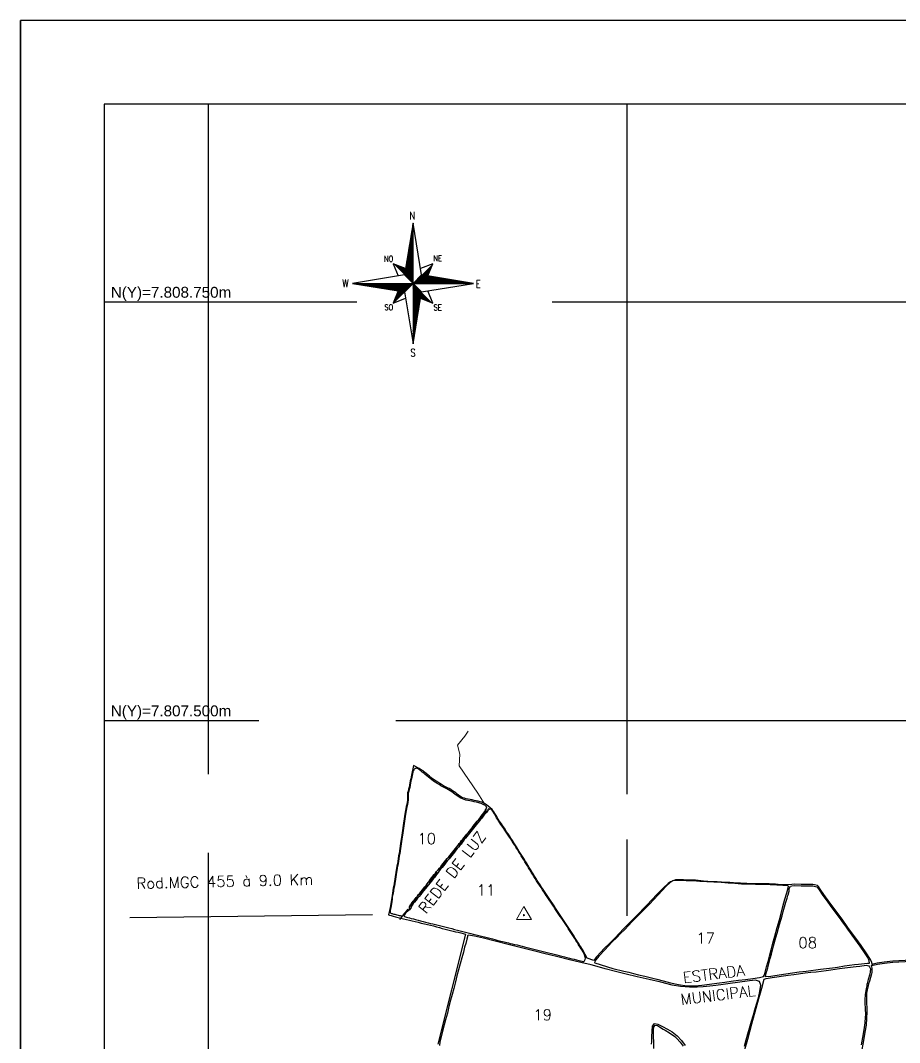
# Model space of a CAD drawing. Header units: millimetres. Extents: x 759439 to 764689, y 7802166 to 7809591.
# Drawn here: x 759439 to 762064, y 7806539 to 7809591 of the extents above; entities that cross this region are included whole.
import ezdxf
from ezdxf.enums import TextEntityAlignment as Align

# ---------------------------------------------------------------- set-up
doc = ezdxf.new("R2010")
doc.units = ezdxf.units.MM
for name, pattern in [('CONTINUO', [0]), ('LIN0', [0]), ('TAPUME', [47, 40, -3.5, 0, -3.5])]:
    doc.linetypes.add(name, pattern=pattern)
for name, color, linetype in [('0114001034', 1, 'Continuous'), ('0114001034006', 5, 'Continuous'), ('0114001034008', 5, 'Continuous'), ('0114001034010', 5, 'Continuous'), ('0114001034011', 5, 'Continuous'), ('0114001034013', 5, 'Continuous'), ('MALHA', 8, 'LIN0'), ('MARGEM', 7, 'CONTINUO'), ('REDE DE LUZ', 6, 'Continuous'), ('SETA_NORTE', 3, 'Continuous'), ('TEXTO', 7, 'Continuous'), ('TEXTO_NUN_TAL', 7, 'Continuous')]:
    doc.layers.add(name, color=color, linetype=linetype)
for name, color, linetype, lineweight in [('0114001034017', 5, 'Continuous', 25), ('0114001034019', 5, 'Continuous', 25), ('TEXTO_DIVERSOS', 7, 'Continuous', 5)]:
    doc.layers.add(name, color=color, linetype=linetype, lineweight=lineweight)
doc.styles.add('ROMANS', font='romans')
doc.styles.add('SIMPLEX', font='simplex', dxfattribs={"height": 0.2})
doc.styles.get("Standard").update_dxf_attribs({"font": 'arial.ttf'})

msp = doc.modelspace()

# ---------------------------------------------------------------- hatches: boundary and pattern name
at = {"layer": 'SETA_NORTE', "linetype": 'Continuous'}
for points in [[(760585.4, 7808830.9), (760588.5, 7808849.7), (760551.9, 7808864.4)], [(760636.4, 7808830.9), (760655.2, 7808827.8), (760669.9, 7808864.4)], [(760585.4, 7808779.9), (760566.6, 7808783), (760551.9, 7808746.4)], [(760636.4, 7808779.9), (760633.3, 7808761.1), (760669.9, 7808746.4)]]:
    msp.add_hatch(color=256, dxfattribs=at).paths.add_polyline_path(points)

# ---------------------------------------------------------------- linework, layer by layer
msp.add_line((760490.2, 7806919.9), (759765.3, 7806911.4))
at = {"layer": '0114001034', "linetype": 'CONTINUO'}
msp.add_lwpolyline([(762098.2, 7806784.2), (762043.6, 7806781.4), (762018.1, 7806778.9), (761997.3, 7806775.7), (761984.5, 7806772.4), (761981.7, 7806772.5), (761980.5, 7806777.8), (761976.7, 7806786.8), (761963.9, 7806806.7), (761948.6, 7806828.4), (761940.7, 7806839.4), (761924.3, 7806861.9), (761911.4, 7806879.6), (761907.1, 7806885.5), (761894, 7806904), (761886.1, 7806914.8), (761867.8, 7806939.5), (761862.1, 7806947.1), (761850.5, 7806962.8), (761838, 7806980.4), (761826.7, 7806997), (761821.4, 7807004.2), (761819, 7807007.2), (761809.7, 7807009.8), (761805, 7807010.5), (761795.6, 7807011), (761788.2, 7807010.9), (761781, 7807011), (761770.1, 7807010.8), (761750.1, 7807011.1), (761741.7, 7807010.9), (761714.9, 7807009.1), (761701, 7807010.7), (761692.9, 7807011.4), (761674.6, 7807012.6), (761655.1, 7807012.2), (761645.4, 7807012.2), (761625.8, 7807012.4), (761607.8, 7807013.6), (761598.3, 7807014), (761588.4, 7807014.2), (761578.8, 7807014.2), (761557, 7807016.2), (761544.9, 7807017), (761518.9, 7807018.3), (761491.3, 7807019.6), (761478.6, 7807020.6), (761454.6, 7807023.1), (761430.8, 7807023.9), (761418.9, 7807024.1), (761394.5, 7807024.1), (761379.8, 7807018.1), (761372.8, 7807013.5), (761360.1, 7807002), (761346, 7806987.9), (761338.9, 7806980.6), (761324.9, 7806965.8), (761308.9, 7806948.9), (761301, 7806940.6), (761285.1, 7806924.2), (761260.4, 7806898.8), (761242.8, 7806880.7), (761224.9, 7806862.5), (761216.2, 7806853.7), (761199.1, 7806836.8), (761181, 7806818.3), (761172.7, 7806809.5), (761157.3, 7806793.1), (761150.5, 7806783.8), (761130.7, 7806790.3), (761130.7, 7806790.3), (761124.9, 7806801.4), (761122.9, 7806805.5), (761120.6, 7806810), (761117.8, 7806815), (761114.8, 7806819.9), (761112, 7806824.4), (761109, 7806828.9), (761105.8, 7806833.9), (761102.5, 7806839.2), (761099, 7806844.7), (761095.3, 7806850.4), (761091.7, 7806856.3), (761088, 7806862.3), (761084, 7806868.3), (761080.1, 7806874.2), (761076.3, 7806880), (761072.5, 7806885.9), (761068.5, 7806891.8), (761064.5, 7806897.9), (761060.5, 7806904), (761056.5, 7806909.9), (761052.3, 7806915.9), (761048.2, 7806921.9), (761044, 7806927.8), (761040, 7806933.8), (761036, 7806940), (761032.1, 7806946.4), (761027.9, 7806952.9), (761023.7, 7806959.4), (761019.4, 7806965.7), (761015.3, 7806971.7), (761011.5, 7806977.5), (761007.6, 7806983.3), (761003.7, 7806989.6), (760999.3, 7806996.1), (760994.8, 7807002.9), (760990.2, 7807009.7), (760985.8, 7807016.4), (760981.5, 7807023), (760977.4, 7807029.4), (760973.3, 7807035.7), (760969.3, 7807042.1), (760965.5, 7807048.6), (760961.6, 7807055.2), (760957.8, 7807061.6), (760954.1, 7807067.9), (760950.5, 7807073.8), (760946.9, 7807079.6), (760943.4, 7807085.3), (760939.7, 7807091.1), (760936, 7807097), (760932.2, 7807103.2), (760928.2, 7807109.6), (760924.1, 7807116.3), (760920.1, 7807122.7), (760916.1, 7807129), (760912.1, 7807135.4), (760907.9, 7807142.2), (760903.4, 7807149), (760899, 7807155.7), (760894.6, 7807162.1), (760890.5, 7807168.2), (760887, 7807173.5), (760884.1, 7807178.3), (760881, 7807182.9), (760878, 7807187.1), (760875, 7807191.4), (760871.8, 7807196), (760868.6, 7807200.7), (760865.4, 7807205.7), (760862.1, 7807211.2), (760858.9, 7807216.7), (760855.7, 7807222.1), (760852.6, 7807227.2), (760849.7, 7807231.6), (760846.9, 7807234.9), (760835.1, 7807244.7), (760831.7, 7807247.1), (760829.9, 7807248.4), (760827.3, 7807250.3), (760824.2, 7807252.3), (760820.5, 7807254.3), (760816.1, 7807256.2), (760811.1, 7807257.8), (760805.7, 7807259.2), (760799.9, 7807260.4), (760793.9, 7807261.7), (760787.7, 7807262.9), (760781.5, 7807264.2), (760775.5, 7807265.4), (760769.6, 7807266.7), (760764.4, 7807268), (760759.9, 7807269.6), (760755.4, 7807271.7), (760751.1, 7807274.4), (760746.8, 7807277.4), (760742.6, 7807280.5), (760738.3, 7807283.8), (760733.7, 7807287), (760728.9, 7807290.4), (760723.9, 7807293.8), (760718.7, 7807296.9), (760713.4, 7807299.7), (760707.9, 7807302.5), (760702.2, 7807305.5), (760696.4, 7807308.7), (760690.6, 7807312.2), (760685.1, 7807315.7), (760679.7, 7807319.2), (760674.4, 7807322.8), (760669.2, 7807326.5), (760664.4, 7807330.1), (760659.7, 7807334), (760654.9, 7807337.8), (760650.2, 7807341.7), (760645.4, 7807345.7), (760640.9, 7807349.5), (760635.7, 7807353.3), (760629.3, 7807357.4), (760612.4, 7807366.3), (760605.9, 7807336.7), (760605, 7807331.7), (760604, 7807326.3), (760602.8, 7807320.3), (760601.6, 7807313.9), (760600.4, 7807307.4), (760599.2, 7807301.1), (760597.7, 7807295.1), (760596.1, 7807289.3), (760594.7, 7807284), (760594.5, 7807279.1), (760594.7, 7807274.2), (760594.9, 7807268.8), (760594.7, 7807262.8), (760593.7, 7807256.5), (760592.2, 7807249.9), (760590.7, 7807243.2), (760589.6, 7807237.2), (760588.7, 7807231.8), (760587.9, 7807226.3), (760586.9, 7807220.5), (760585.8, 7807213.9), (760584.6, 7807207.1), (760583.7, 7807200.3, 0.000226), (760583.7, 7807200.3), (760582.8, 7807193.4), (760581.7, 7807186.4), (760580.7, 7807179.3), (760579.6, 7807172.3), (760578.4, 7807165.2), (760577.5, 7807158.3), (760576.4, 7807151.9), (760575.5, 7807146), (760574.5, 7807139.6), (760573.5, 7807132.7), (760572.5, 7807125.6), (760571.5, 7807118.2), (760570.4, 7807110.8), (760569.2, 7807103.3), (760568, 7807095.7), (760566.8, 7807088), (760565.5, 7807080.2), (760564.1, 7807072.5), (760563, 7807065.5), (760561.9, 7807059.2), (760560.8, 7807053.1), (760559.7, 7807046.8), (760558.7, 7807040.5), (760557.6, 7807033.8), (760556.4, 7807026.9), (760555.4, 7807020.1), (760554.4, 7807013.6), (760553.2, 7807006.7), (760552, 7806999.7), (760550.8, 7806992.4), (760549.5, 7806985), (760548.2, 7806978), (760547.2, 7806971.6), (760546.3, 7806965.8), (760545.5, 7806959.8), (760544.5, 7806953.6), (760543.4, 7806947.3), (760542.3, 7806941.9), (760537.6, 7806919.8), (760540.8, 7806918.7), (760546.1, 7806917.6), (760552.1, 7806916), (760558.7, 7806914.2), (760566.4, 7806912.3), (760574.4, 7806910.3), (760582.9, 7806908.2), (760591.5, 7806906.2), (760600.1, 7806904.1), (760608.8, 7806901.9), (760617.7, 7806899.8), (760626.7, 7806897.7), (760635.7, 7806895.6), (760644.8, 7806893.4), (760653.8, 7806891.2), (760662.8, 7806889), (760671.8, 7806886.7), (760680.8, 7806884.3), (760689.6, 7806881.9), (760698.3, 7806879.6), (760706.8, 7806877.6), (760715, 7806875.4), (760722.9, 7806873.3), (760730.5, 7806871.2), (760738.2, 7806869.5), (760746.1, 7806867.8), (760753.8, 7806866), (760760.7, 7806864.3), (760768.1, 7806862.7), (760684.8, 7806533.4)], format="xyb", dxfattribs=at)
msp.add_lwpolyline([(761329.6, 7806521.2), (761329, 7806575.3), (761330.2, 7806586), (761333.7, 7806590.8), (761341, 7806589.2), (761343.6, 7806588), (761346.6, 7806585.2), (761358.1, 7806578.9), (761364, 7806575.6), (761376.5, 7806568.1), (761392.2, 7806556.2), (761398.6, 7806550.6), (761409.1, 7806539.3), (761418, 7806528.2)], dxfattribs=at)
at = {"layer": '0114001034006', "linetype": 'CONTINUO'}
msp.add_lwpolyline([(762098.4, 7806780.2), (762043.9, 7806777.4), (762018.6, 7806774.9), (761998.1, 7806771.8), (761984.9, 7806768.4), (761979.4, 7806768.5), (761980.7, 7806760.8), (761980.9, 7806754.6), (761981, 7806747.8), (761979.3, 7806740.1), (761973.6, 7806722), (761971.4, 7806714.3), (761968.5, 7806704.2), (761966.5, 7806696), (761964.9, 7806686.4), (761964.6, 7806667.2), (761966.1, 7806631.1), (761964.2, 7806590.8), (761960.2, 7806569.5), (761955.6, 7806545.2), (761948.9, 7806507)], dxfattribs=at)
at = {"layer": '0114001034008'}
msp.add_lwpolyline([(761667.1, 7806751.5), (761670, 7806762.1), (761677.4, 7806789.2), (761680.9, 7806802.2), (761687.5, 7806827.1), (761694.3, 7806852.4), (761697.9, 7806865.3), (761705.3, 7806891.5), (761712.8, 7806916.8), (761716.6, 7806930), (761724.2, 7806957.5), (761727.7, 7806969.9), (761730.3, 7806977.6), (761730.7, 7806979.3), (761733.8, 7806991.1), (761734, 7806998.8), (761737.8, 7807005.2), (761742.5, 7807006.9), (761750.1, 7807007.1), (761770.1, 7807006.8), (761781, 7807007), (761788.2, 7807006.9), (761795.5, 7807007), (761804.6, 7807006.5), (761808.8, 7807005.9), (761816.7, 7807003.7), (761818.3, 7807001.7), (761823.4, 7806994.7), (761834.7, 7806978.2), (761847.2, 7806960.5), (761858.9, 7806944.7), (761864.6, 7806937.1), (761882.9, 7806912.5), (761890.8, 7806901.7), (761903.9, 7806883.2), (761908.2, 7806877.2), (761921.1, 7806859.6), (761937.5, 7806837.1), (761945.3, 7806826.1), (761960.5, 7806804.5), (761969.5, 7806789.4), (761972, 7806783.5), (761972.9, 7806774.9), (761968.4, 7806774.4), (761950.2, 7806772.6), (761941.5, 7806771.7), (761929.6, 7806770.2), (761899.4, 7806766.3), (761878.2, 7806763.2), (761863.7, 7806761.1), (761828, 7806756.3), (761785, 7806751), (761764.2, 7806748.3), (761724, 7806743), (761691.2, 7806738), (761679.2, 7806736.3), (761663.7, 7806734.4), (761664, 7806740.4), (761666.4, 7806749.6)], close=True, dxfattribs=at)
at = {"layer": '0114001034010', "color": 5}
msp.add_lwpolyline([(760584.8, 7807193.1), (760583.7, 7807186.1), (760582.6, 7807179), (760581.6, 7807172), (760580.4, 7807164.9), (760579.4, 7807158), (760578.4, 7807151.6), (760577.4, 7807145.7), (760576.4, 7807139.3), (760575.5, 7807132.4), (760574.5, 7807125.3), (760573.5, 7807117.9), (760572.3, 7807110.5), (760571.1, 7807103), (760570, 7807095.4), (760568.8, 7807087.7), (760567.5, 7807079.9), (760566.1, 7807072.1), (760564.9, 7807065.1), (760563.8, 7807058.9), (760562.8, 7807052.7), (760561.7, 7807046.5), (760560.7, 7807040.2), (760559.6, 7807033.5), (760558.4, 7807026.6), (760557.4, 7807019.8), (760556.3, 7807013.2), (760555.2, 7807006.4), (760554, 7806999.4), (760552.8, 7806992.1), (760551.4, 7806984.6), (760550.1, 7806977.7), (760549.1, 7806971.3), (760548.3, 7806965.5), (760547.5, 7806959.5), (760546.5, 7806953.2), (760545.4, 7806946.9), (760544.2, 7806941.5), (760543.3, 7806937.3), (760542.9, 7806933.7), (760542.6, 7806930.8), (760542.6, 7806928.6), (760543, 7806926.8), (760543.7, 7806925.6), (760544.6, 7806924.8), (760546.9, 7806924), (760548.2, 7806923.5), (760550.5, 7806922.9), (760553.3, 7806922.3), (760556.3, 7806921.6), (760559.5, 7806920.8), (760562.8, 7806919.9), (760566.1, 7806919), (760569.4, 7806918.3), (760572.1, 7806917.6), (760574.4, 7806917), (760575.9, 7806916.7), (760577.5, 7806916.9), (760579.5, 7806917.2), (760580.7, 7806918.3), (760581.6, 7806919.4), (760587.2, 7806926.4), (760588.3, 7806927.7), (760590, 7806929.8), (760594.4, 7806932.1), (760597, 7806933.6), (760598.9, 7806935.6), (760600, 7806938.1), (760600.3, 7806940.6), (760600.8, 7806943.7), (760601.9, 7806947.1), (760603.6, 7806950.4), (760606, 7806953.7), (760608.8, 7806957.2), (760611.5, 7806960.6), (760614.3, 7806964), (760617.4, 7806967.8), (760620.7, 7806971.9), (760623.9, 7806976), (760627.4, 7806980.3), (760631, 7806984.8), (760634.8, 7806989.5), (760638.8, 7806994.3), (760642.7, 7806998.9), (760646.3, 7807003.4), (760649.9, 7807007.9), (760653.5, 7807012.6), (760657, 7807017.2), (760660.4, 7807022), (760663.6, 7807026.5), (760666.8, 7807031), (760670.2, 7807035.6), (760673.8, 7807040.3), (760677.6, 7807044.7), (760681.5, 7807049.3), (760685.7, 7807054), (760689.8, 7807059), (760693.7, 7807063.7), (760697.3, 7807068.4), (760701, 7807073.2), (760705, 7807078.2), (760709, 7807083.2), (760713.2, 7807088.2), (760717.4, 7807092.9), (760721.6, 7807097.9), (760725.8, 7807102.8), (760730, 7807107.7), (760734, 7807112.8), (760737.9, 7807117.9), (760741.6, 7807122.9), (760745.3, 7807128), (760748.7, 7807132.7), (760752.2, 7807137.2), (760755.9, 7807141.6), (760759.6, 7807146.2), (760763.4, 7807151), (760767.4, 7807155.7), (760771.4, 7807160.5), (760775.4, 7807165.3), (760779.4, 7807170.2), (760783.3, 7807175.1), (760787.2, 7807179.9), (760791, 7807184.8), (760794.9, 7807189.8), (760798.9, 7807194.9), (760802.9, 7807200), (760807, 7807205), (760811, 7807210), (760814.7, 7807214.8), (760818, 7807219.5), (760821, 7807223.8), (760823.9, 7807227.8), (760826.6, 7807231.6), (760828.5, 7807234.6), (760829.8, 7807236.9), (760831.1, 7807242.6), (760829.4, 7807243.8), (760827.6, 7807245.1), (760825, 7807247), (760822.1, 7807248.8), (760818.7, 7807250.7), (760814.7, 7807252.5), (760810, 7807253.9), (760804.8, 7807255.3), (760799.1, 7807256.5), (760793.1, 7807257.8), (760786.9, 7807259), (760780.7, 7807260.3), (760774.6, 7807261.5), (760768.7, 7807262.8), (760763.3, 7807264.2), (760758.3, 7807265.9), (760753.5, 7807268.2), (760748.9, 7807271), (760744.4, 7807274.1), (760740.2, 7807277.3), (760735.9, 7807280.5), (760731.4, 7807283.7), (760726.6, 7807287.1), (760721.8, 7807290.4), (760716.7, 7807293.4), (760711.5, 7807296.2), (760706, 7807299), (760700.3, 7807302), (760694.4, 7807305.3), (760688.5, 7807308.8), (760682.9, 7807312.3), (760677.5, 7807315.9), (760672.1, 7807319.5), (760666.8, 7807323.3), (760661.9, 7807327), (760657.2, 7807330.9), (760652.4, 7807334.7), (760647.6, 7807338.7), (760642.9, 7807342.7), (760638.3, 7807346.5), (760634.1, 7807350), (760630.2, 7807353.2), (760626.7, 7807355.5), (760623.5, 7807357), (760620.6, 7807357.5), (760618.4, 7807357.3), (760616.6, 7807356.6), (760614.9, 7807355.2), (760613.1, 7807353), (760611.4, 7807350), (760610.1, 7807346.1), (760608.9, 7807341.3), (760607.9, 7807336.4), (760607, 7807331.4), (760605.9, 7807325.9), (760604.8, 7807319.9), (760603.6, 7807313.5), (760602.4, 7807307), (760601.1, 7807300.7), (760599.7, 7807294.6), (760598, 7807288.8), (760596.7, 7807283.7), (760596.5, 7807279.1), (760596.7, 7807274.3), (760596.9, 7807268.8), (760596.7, 7807262.6), (760595.6, 7807256.1), (760594.1, 7807249.5), (760592.7, 7807242.8), (760591.6, 7807236.9), (760590.7, 7807231.5), (760589.9, 7807226), (760588.9, 7807220.1), (760587.8, 7807213.6), (760586.6, 7807206.8), (760585.7, 7807200)], close=True, dxfattribs=at)
at = {"layer": '0114001034011'}
msp.add_lwpolyline([(760922.4, 7807115.2), (760918.4, 7807121.7), (760914.5, 7807128), (760910.4, 7807134.3), (760906.2, 7807141.2), (760901.8, 7807147.9), (760897.4, 7807154.6), (760893, 7807161), (760888.8, 7807167.1), (760885.4, 7807172.4), (760882.4, 7807177.3), (760879.4, 7807181.7), (760876.3, 7807185.9), (760873.3, 7807190.2), (760870.1, 7807194.9), (760867, 7807199.6), (760863.7, 7807204.7), (760860.4, 7807210.1), (760857.2, 7807215.7), (760854, 7807221.1), (760851, 7807226.1), (760848.1, 7807230.4), (760845.5, 7807233.5), (760843.2, 7807235.8), (760842.2, 7807236.3), (760839.4, 7807235.3), (760838, 7807234.4), (760836.7, 7807233.3), (760834.7, 7807231.3), (760832.4, 7807228.5), (760830.2, 7807225.8), (760827.6, 7807222.8), (760824.8, 7807219.4), (760821.9, 7807216), (760819.1, 7807212.7), (760815.9, 7807208.8), (760812.3, 7807204.2), (760808.2, 7807199.4), (760804.1, 7807194.3), (760799.9, 7807189.1), (760795.7, 7807184), (760791.7, 7807178.8), (760787.7, 7807173.7), (760783.6, 7807168.8), (760779.5, 7807163.8), (760775.3, 7807158.8), (760771.3, 7807153.7), (760767.5, 7807149.2), (760763.9, 7807144.7), (760760.7, 7807140.2), (760757.6, 7807135.6), (760754.6, 7807131.1), (760751, 7807126.7), (760747, 7807122.4), (760743, 7807117.6), (760739, 7807112.7), (760735.1, 7807107.6), (760731, 7807102.5), (760726.7, 7807097.4), (760722.6, 7807092.3), (760718.5, 7807087.2), (760714.2, 7807082.1), (760710.1, 7807076.8), (760705.9, 7807071.5), (760701.8, 7807066.4), (760697.7, 7807061.4), (760693.4, 7807056.4), (760689.3, 7807051.5), (760685.7, 7807046.6), (760682.4, 7807041.7), (760679.3, 7807037.2), (760676, 7807032.7), (760672.4, 7807028.4), (760668.6, 7807024.2), (760664.7, 7807019.8), (760660.9, 7807014.9), (760656.8, 7807009.6), (760652.4, 7807004), (760648, 7806998.4), (760643.4, 7806992.7), (760638.6, 7806986.8), (760633.8, 7806980.9), (760629.1, 7806975.1), (760624.5, 7806969.3), (760619.9, 7806963.6), (760615.5, 7806958.2), (760611.8, 7806953.4), (760608.8, 7806948.9), (760606.5, 7806944.9), (760605.1, 7806941.5), (760603.6, 7806938.5), (760601.5, 7806935.4), (760597.8, 7806932.5), (760594.1, 7806930.2), (760591.1, 7806927.7), (760588.5, 7806924.6), (760586.4, 7806921.6), (760585, 7806919.3), (760584.5, 7806917.8), (760584.7, 7806916.4), (760585.8, 7806915.1), (760588.2, 7806913.9), (760591.4, 7806912.9), (760595.8, 7806911.7), (760600.4, 7806910.7), (760605.7, 7806909.3), (760611.9, 7806907.8), (760618.6, 7806906.1), (760625.8, 7806904.3), (760633.2, 7806902.3), (760640.8, 7806900.2), (760648.4, 7806898.3), (760655.9, 7806896.4), (760663.1, 7806894.6), (760670.5, 7806892.8), (760678, 7806890.9), (760685.7, 7806889.1), (760693.5, 7806887.2), (760701.5, 7806885.2), (760709.6, 7806883.1), (760718, 7806880.9), (760726.4, 7806878.7), (760734.9, 7806876.5), (760743.3, 7806874.2), (760751.5, 7806872), (760759.5, 7806870), (760767.3, 7806868.1), (760775.2, 7806866.1), (760783.1, 7806864.1), (760791, 7806862.2), (760799, 7806860.2), (760807.2, 7806858.1), (760815.6, 7806856.1), (760823.9, 7806854.1), (760832.3, 7806852.2), (760840.3, 7806850.2), (760847.9, 7806848.3), (760855, 7806846.4), (760861.6, 7806844.5), (760867.7, 7806842.7), (760873.2, 7806841.2), (760878.2, 7806840.1), (760882.6, 7806839.1), (760886.9, 7806838.3), (760891.5, 7806837.2), (760896.3, 7806835.9), (760901.4, 7806834.8), (760907.3, 7806833.4), (760914.1, 7806831.9), (760921.8, 7806830.2), (760929.3, 7806828.1), (760936.5, 7806826.3), (760943.8, 7806824.7), (760951.4, 7806822.8), (760959.4, 7806820.8), (760967.5, 7806818.8), (760975.7, 7806816.7), (760983.8, 7806814.8), (760991.7, 7806812.8), (760999.5, 7806810.6), (761007.6, 7806808.6), (761015.8, 7806806.6), (761024.2, 7806804.6), (761032.3, 7806802.6), (761040.2, 7806800.6), (761047.8, 7806798.7), (761055.4, 7806796.8), (761062.9, 7806794.8), (761070.4, 7806792.9), (761077.7, 7806790.9), (761084.9, 7806789), (761092.2, 7806787.2), (761099.4, 7806785.5), (761106.2, 7806783.9), (761111.5, 7806782.5), (761115.1, 7806781.5), (761117.8, 7806780.8), (761120.3, 7806780.9), (761121.9, 7806781.7), (761122.9, 7806782.5), (761124.2, 7806784.4), (761125.1, 7806787), (761125.5, 7806790.3), (761125.2, 7806793.5), (761124.3, 7806796.9), (761123, 7806800.7), (761121.1, 7806804.6), (761118.8, 7806809.1), (761116, 7806814), (761113.1, 7806818.8), (761110.3, 7806823.3), (761107.3, 7806827.8), (761104.1, 7806832.8), (761100.8, 7806838.1), (761097.3, 7806843.7), (761093.6, 7806849.3), (761090, 7806855.3), (761086.3, 7806861.2), (761082.4, 7806867.2), (761078.4, 7806873.1), (761074.6, 7806879), (761070.8, 7806884.8), (761066.8, 7806890.7), (761062.8, 7806896.8), (761058.8, 7806902.9), (761054.8, 7806908.8), (761050.7, 7806914.7), (761046.5, 7806920.7), (761042.3, 7806926.6), (761038.3, 7806932.7), (761034.3, 7806938.9), (761030.4, 7806945.4), (761026.3, 7806951.8), (761022, 7806958.3), (761017.8, 7806964.5), (761013.7, 7806970.6), (761009.8, 7806976.4), (761005.9, 7806982.2), (761002, 7806988.5), (760997.7, 7806995), (760993.1, 7807001.8), (760988.6, 7807008.6), (760984.1, 7807015.3), (760979.8, 7807021.9), (760975.7, 7807028.3), (760971.6, 7807034.7), (760967.6, 7807041.1), (760963.7, 7807047.6), (760959.9, 7807054.2), (760956, 7807060.6), (760952.4, 7807066.8), (760948.8, 7807072.7), (760945.2, 7807078.6), (760941.7, 7807084.3), (760938, 7807090), (760934.3, 7807095.9), (760930.5, 7807102.1), (760926.5, 7807108.6)], close=True, dxfattribs=at)
at = {"layer": '0114001034013'}
msp.add_lwpolyline([(761601.4, 7806517.5), (761610.4, 7806549), (761622.9, 7806594.1), (761632.9, 7806630.5), (761643.9, 7806669.8), (761648.7, 7806686.7), (761652.8, 7806700.9), (761653.4, 7806703.8), (761653.7, 7806705.2), (761659.2, 7806727.4), (761665.1, 7806729.7), (761683.1, 7806732.7), (761731.4, 7806739.7), (761747.8, 7806742), (761781.5, 7806746.4), (761798.7, 7806748.3), (761814.9, 7806750.2), (761844.9, 7806753.8), (761858.2, 7806755.8), (761884.2, 7806759.7), (761908.4, 7806763.2), (761933.8, 7806766), (761944.8, 7806767.2), (761963.7, 7806769.4), (761971.5, 7806767.3), (761974.1, 7806765.2), (761977, 7806759.2), (761976.4, 7806749.8), (761975.1, 7806743.3), (761970.4, 7806726.4), (761967.4, 7806714.9), (761966.3, 7806712), (761965.5, 7806707.7), (761963.8, 7806699.9), (761960.6, 7806682.5), (761960, 7806666), (761960.1, 7806657.3), (761961.4, 7806638.8), (761961.7, 7806622.5), (761961.5, 7806614.3), (761960.3, 7806597.4), (761957.2, 7806577), (761953.3, 7806554.1), (761949.2, 7806531.4)], dxfattribs=at)
at = {"layer": '0114001034017', "linetype": 'CONTINUO'}
msp.add_lwpolyline([(761660, 7806740.8), (761666.7, 7806764.9), (761671.4, 7806780.3), (761675.1, 7806796.7), (761680, 7806815.2), (761685.2, 7806835.1), (761691.2, 7806856.6), (761698, 7806881.9), (761704.8, 7806904.7), (761709.8, 7806924.1), (761715.4, 7806944.5), (761721.3, 7806966.8), (761726.8, 7806985.2), (761731.1, 7807000.3), (761731.7, 7807005.5), (761728.3, 7807007.4), (761715.1, 7807007.3), (761697.5, 7807008.4), (761677.3, 7807009.9), (761655.8, 7807010.5), (761633.5, 7807010.8), (761612.2, 7807011.1), (761592, 7807012), (761572.2, 7807013.4), (761552.3, 7807014.8), (761530.8, 7807016.4), (761509.1, 7807017.5), (761487.8, 7807018.5), (761467.4, 7807019.9), (761447.5, 7807021.2), (761426.4, 7807021.9), (761405.4, 7807022.6), (761387.2, 7807021.1), (761377.3, 7807015.8), (761366.9, 7807005.5), (761355.2, 7806992.7), (761342.7, 7806979.8), (761330.1, 7806965.9), (761317.1, 7806952.3), (761303.3, 7806938.4), (761291, 7806925.5), (761278.7, 7806912.8), (761265.7, 7806900.1), (761254.2, 7806888.3), (761243.4, 7806875.9), (761230.8, 7806864.1), (761218.2, 7806851.4), (761205.4, 7806839), (761193.9, 7806826.9), (761184.2, 7806816.7), (761165.6, 7806796.1), (761156.3, 7806785.7), (761153.3, 7806777.5), (761154, 7806776.3), (761207.3, 7806760), (761240.8, 7806751.9), (761255, 7806748.5), (761269.7, 7806744.9), (761284.5, 7806741), (761302.9, 7806736.9), (761319.2, 7806732.8), (761338.5, 7806727.9), (761357.5, 7806722.9), (761379.7, 7806717.2), (761403.6, 7806712), (761428.3, 7806708.4), (761452.4, 7806708.4), (761472.9, 7806710.3), (761495.9, 7806712.9), (761518.3, 7806715.7), (761541.5, 7806718.7), (761561.3, 7806721.9), (761582.5, 7806724.8), (761603.4, 7806727.2), (761625.5, 7806729.8), (761645.8, 7806732.5), (761657.9, 7806735.5)], close=True, dxfattribs=at)
at = {"layer": '0114001034019', "linetype": 'CONTINUO'}
for points in [[(761600.6, 7806528.3), (761605.5, 7806546.7), (761610.6, 7806564.2), (761615.5, 7806581.5), (761621.6, 7806602.6), (761627.5, 7806621.2), (761631.8, 7806636.5), (761636.3, 7806652.9), (761642.2, 7806672.3), (761646.7, 7806690.8), (761649.2, 7806710), (761645.7, 7806721.4), (761633.8, 7806724.5), (761615.9, 7806722.9), (761579.4, 7806718.3), (761558.3, 7806714.8), (761536.9, 7806712.2), (761515.5, 7806709.1), (761497.4, 7806706.8), (761477.6, 7806704.8), (761459.2, 7806703.5), (761436.9, 7806703.5), (761410, 7806705.6), (761384.7, 7806710.4), (761350.4, 7806718.6), (761316.2, 7806726.9), (761280.5, 7806735), (761247.8, 7806743.2), (761216, 7806751.1), (761184.2, 7806759.1), (761167.4, 7806764.2), (761142.6, 7806770.8), (761112.1, 7806778), (761078, 7806785.9), (761039, 7806795.5), (761005.4, 7806803.6), (760970.7, 7806812.2), (760934.8, 7806821.4), (760894.9, 7806831.7), (760856.1, 7806841.4), (760821.8, 7806849.9), (760794.2, 7806856.5), (760776.4, 7806859.2), (760774.9, 7806857.9), (760773.5, 7806857), (760773.1, 7806854.4), (760771.4, 7806847.8), (760768.8, 7806834.8), (760764.7, 7806823.4), (760761.5, 7806809), (760756.6, 7806791.3), (760751.7, 7806773.7), (760746.5, 7806756.2), (760742.2, 7806738.3), (760737.4, 7806719.5), (760732.8, 7806700.5), (760727.4, 7806681.9), (760723.2, 7806665.1), (760718.2, 7806646.2), (760713.4, 7806626.5), (760707.9, 7806606.9), (760698.5, 7806572.3), (760694.7, 7806556), (760691, 7806540.9), (760689.7, 7806529.8)], [(761322.9, 7806533.6), (761324.1, 7806542.2), (761324.5, 7806556), (761324.6, 7806572.2), (761326.3, 7806587.5), (761332.1, 7806595.2), (761342.2, 7806593.1), (761356.2, 7806586.5), (761371.1, 7806579), (761385.1, 7806570.5), (761399.2, 7806558.8), (761412.1, 7806544.9), (761423.3, 7806530.1)]]:
    msp.add_lwpolyline(points, dxfattribs=at)
at = {"layer": 'MALHA'}
for p, q in [((760000, 7807340.1), (760000, 7809340.7)), ((761250, 7807280.4), (761250, 7809340.7)), ((759688.7, 7808750), (760442.9, 7808750)), ((761026, 7808750), (764438.7, 7808750)), ((759688.7, 7807500), (760151, 7807500)), ((760560, 7807500), (763667.7, 7807500)), ((761250, 7806916.8), (761250, 7807144.9)), ((760000, 7804603.9), (760000, 7807105.2))]:
    msp.add_line(p, q, dxfattribs=at)
at = {"layer": 'MARGEM', "color": 174, "linetype": 'LIN0'}
msp.add_line((759438.7, 7802165.7), (759438.7, 7809590.7), dxfattribs=at)
for points in [[(764688.7, 7809590.7), (759438.7, 7809590.7), (759438.7, 7802165.7), (764688.7, 7802165.7)], [(764438.7, 7809340.7), (759688.7, 7809340.7), (759688.7, 7803001.7), (764438.7, 7803001.7)]]:
    msp.add_lwpolyline(points, close=True, dxfattribs=at)
at = {"layer": 'REDE DE LUZ', "linetype": 'TAPUME'}
msp.add_line((760571.2, 7806905.6), (760837.1, 7807238.4), dxfattribs=at)
at = {"layer": 'SETA_NORTE', "linetype": 'Continuous'}
for p, q in [((760610.1, 7808981.1), (760610.9, 7808981.8)), ((760610.5, 7808983), (760610.9, 7808983.4)), ((760610.8, 7808984.9), (760610.9, 7808985)), ((760603.9, 7808943), (760610.9, 7808950)), ((760604.2, 7808944.9), (760610.9, 7808951.6)), ((760604.5, 7808946.8), (760610.9, 7808953.2)), ((760604.8, 7808948.7), (760610.9, 7808954.8)), ((760605.1, 7808950.6), (760610.9, 7808956.3)), ((760605.4, 7808952.5), (760610.9, 7808957.9)), ((760605.7, 7808954.4), (760610.9, 7808959.5)), ((760606.1, 7808956.3), (760610.9, 7808961.1)), ((760606.4, 7808958.2), (760610.9, 7808962.7)), ((760606.7, 7808960.1), (760610.9, 7808964.3)), ((760607, 7808962), (760610.9, 7808965.9)), ((760607.3, 7808963.9), (760610.9, 7808967.5)), ((760607.6, 7808965.8), (760610.9, 7808969.1)), ((760607.9, 7808967.7), (760610.9, 7808970.7)), ((760608.3, 7808969.6), (760610.9, 7808972.3)), ((760608.6, 7808971.6), (760610.9, 7808973.9)), ((760608.9, 7808973.5), (760610.9, 7808975.5)), ((760609.2, 7808975.4), (760610.9, 7808977.1)), ((760609.5, 7808977.3), (760610.9, 7808978.6)), ((760609.8, 7808979.2), (760610.9, 7808980.2)), ((760597.9, 7808906.7), (760610.9, 7808919.7)), ((760598.2, 7808908.6), (760610.9, 7808921.3)), ((760598.5, 7808910.5), (760610.9, 7808922.9)), ((760598.8, 7808912.4), (760610.9, 7808924.5)), ((760599.2, 7808914.4), (760610.9, 7808926.1)), ((760599.5, 7808916.3), (760610.9, 7808927.7)), ((760599.8, 7808918.2), (760610.9, 7808929.3)), ((760600.1, 7808920.1), (760610.9, 7808930.9)), ((760600.4, 7808922), (760610.9, 7808932.5)), ((760600.7, 7808923.9), (760610.9, 7808934.1)), ((760601, 7808925.8), (760610.9, 7808935.6)), ((760601.4, 7808927.7), (760610.9, 7808937.2)), ((760601.7, 7808929.6), (760610.9, 7808938.8)), ((760602, 7808931.5), (760610.9, 7808940.4)), ((760602.3, 7808933.4), (760610.9, 7808942)), ((760602.6, 7808935.3), (760610.9, 7808943.6)), ((760602.9, 7808937.2), (760610.9, 7808945.2)), ((760603.2, 7808939.1), (760610.9, 7808946.8)), ((760603.5, 7808941), (760610.9, 7808948.4)), ((760591.9, 7808870.5), (760610.9, 7808889.5)), ((760592.2, 7808872.4), (760610.9, 7808891.1)), ((760592.6, 7808874.3), (760610.9, 7808892.6)), ((760592.9, 7808876.2), (760610.9, 7808894.2)), ((760593.2, 7808878.1), (760610.9, 7808895.8)), ((760593.5, 7808880), (760610.9, 7808897.4)), ((760593.8, 7808881.9), (760610.9, 7808899)), ((760594.1, 7808883.8), (760610.9, 7808900.6)), ((760594.4, 7808885.8), (760610.9, 7808902.2)), ((760594.8, 7808887.7), (760610.9, 7808903.8)), ((760595.1, 7808889.6), (760610.9, 7808905.4)), ((760595.4, 7808891.5), (760610.9, 7808907)), ((760595.7, 7808893.4), (760610.9, 7808908.6)), ((760596, 7808895.3), (760610.9, 7808910.2)), ((760596.3, 7808897.2), (760610.9, 7808911.8)), ((760596.6, 7808899.1), (760610.9, 7808913.3)), ((760597, 7808901), (760610.9, 7808914.9)), ((760597.3, 7808902.9), (760610.9, 7808916.5)), ((760597.6, 7808904.8), (760610.9, 7808918.1)), ((760586, 7808834.3), (760610.9, 7808859.2)), ((760586.3, 7808836.2), (760610.9, 7808860.8)), ((760586.6, 7808838.1), (760610.9, 7808862.4)), ((760586.9, 7808840), (760610.9, 7808864)), ((760587.2, 7808841.9), (760610.9, 7808865.6)), ((760587.5, 7808843.8), (760610.9, 7808867.2)), ((760587.8, 7808845.7), (760610.9, 7808868.8)), ((760588.2, 7808847.6), (760610.9, 7808870.3)), ((760588.5, 7808849.5), (760610.9, 7808871.9)), ((760588.8, 7808851.4), (760610.9, 7808873.5)), ((760589.1, 7808853.3), (760610.9, 7808875.1)), ((760589.4, 7808855.2), (760610.9, 7808876.7)), ((760589.7, 7808857.2), (760610.9, 7808878.3)), ((760590, 7808859.1), (760610.9, 7808879.9)), ((760590.4, 7808861), (760610.9, 7808881.5)), ((760590.7, 7808862.9), (760610.9, 7808883.1)), ((760591, 7808864.8), (760610.9, 7808884.7)), ((760591.3, 7808866.7), (760610.9, 7808886.3)), ((760591.6, 7808868.6), (760610.9, 7808887.9)), ((760585.6, 7808832.4), (760610.9, 7808857.6)), ((760585.6, 7808830.7), (760610.9, 7808856)), ((760586.4, 7808829.9), (760610.9, 7808854.4)), ((760587.2, 7808829.1), (760610.9, 7808852.8)), ((760588, 7808828.3), (760610.9, 7808851.2)), ((760588.8, 7808827.5), (760610.9, 7808849.6)), ((760589.6, 7808826.7), (760610.9, 7808848.1)), ((760590.4, 7808825.9), (760610.9, 7808846.5)), ((760591.2, 7808825.1), (760610.9, 7808844.9)), ((760592, 7808824.3), (760610.9, 7808843.3)), ((760592.8, 7808823.5), (760610.9, 7808841.7)), ((760593.5, 7808822.8), (760610.9, 7808840.1)), ((760594.3, 7808822), (760610.9, 7808838.5)), ((760595.1, 7808821.2), (760610.9, 7808836.9)), ((760595.9, 7808820.4), (760610.9, 7808835.3)), ((760596.7, 7808819.6), (760610.9, 7808833.7)), ((760597.5, 7808818.8), (760610.9, 7808832.1)), ((760598.3, 7808818), (760610.9, 7808830.5)), ((760599.1, 7808817.2), (760610.9, 7808828.9)), ((760611.2, 7808805.4), (760636.7, 7808830.8)), ((760612.8, 7808805.4), (760638, 7808830.6)), ((760614.4, 7808805.4), (760639.4, 7808830.4)), ((760616, 7808805.4), (760640.8, 7808830.2)), ((760617.6, 7808805.4), (760642.1, 7808829.9)), ((760619.2, 7808805.4), (760643.5, 7808829.7)), ((760620.8, 7808805.4), (760644.9, 7808829.5)), ((760622.4, 7808805.4), (760646.2, 7808829.3)), ((760624, 7808805.4), (760647.6, 7808829)), ((760625.6, 7808805.4), (760649, 7808828.8)), ((760627.2, 7808805.4), (760650.4, 7808828.6)), ((760628.8, 7808805.4), (760651.7, 7808828.4)), ((760630.4, 7808805.4), (760653.1, 7808828.1)), ((760632, 7808805.4), (760654.5, 7808827.9)), ((760431.2, 7808805.3), (760431.3, 7808805.4)), ((760432.6, 7808805.1), (760432.9, 7808805.4)), ((760433.9, 7808804.9), (760434.5, 7808805.4)), ((760435.3, 7808804.7), (760436.1, 7808805.4)), ((760436.7, 7808804.4), (760437.7, 7808805.4)), ((760438, 7808804.2), (760439.2, 7808805.4)), ((760439.4, 7808804), (760440.8, 7808805.4)), ((760440.8, 7808803.8), (760442.4, 7808805.4)), ((760442.1, 7808803.5), (760444, 7808805.4)), ((760443.5, 7808803.3), (760445.6, 7808805.4)), ((760444.9, 7808803.1), (760447.2, 7808805.4)), ((760446.2, 7808802.9), (760448.8, 7808805.4)), ((760447.6, 7808802.6), (760450.4, 7808805.4)), ((760449, 7808802.4), (760452, 7808805.4)), ((760450.3, 7808802.2), (760453.6, 7808805.4)), ((760451.7, 7808802), (760455.2, 7808805.4)), ((760453.1, 7808801.7), (760456.8, 7808805.4)), ((760454.4, 7808801.5), (760458.4, 7808805.4)), ((760455.8, 7808801.3), (760460, 7808805.4)), ((760457.2, 7808801.1), (760461.5, 7808805.4)), ((760458.6, 7808800.8), (760463.1, 7808805.4)), ((760459.9, 7808800.6), (760464.7, 7808805.4)), ((760461.3, 7808800.4), (760466.3, 7808805.4)), ((760462.7, 7808800.2), (760467.9, 7808805.4)), ((760464, 7808799.9), (760469.5, 7808805.4)), ((760465.4, 7808799.7), (760471.1, 7808805.4)), ((760466.8, 7808799.5), (760472.7, 7808805.4)), ((760468.1, 7808799.3), (760474.3, 7808805.4)), ((760469.5, 7808799), (760475.9, 7808805.4)), ((760470.9, 7808798.8), (760477.5, 7808805.4)), ((760472.2, 7808798.6), (760479.1, 7808805.4)), ((760473.6, 7808798.3), (760480.7, 7808805.4)), ((760475, 7808798.1), (760482.2, 7808805.4)), ((760476.3, 7808797.9), (760483.8, 7808805.4)), ((760477.7, 7808797.7), (760485.4, 7808805.4)), ((760479.1, 7808797.4), (760487, 7808805.4)), ((760480.4, 7808797.2), (760488.6, 7808805.4)), ((760481.8, 7808797), (760490.2, 7808805.4)), ((760483.2, 7808796.8), (760491.8, 7808805.4)), ((760484.5, 7808796.5), (760493.4, 7808805.4)), ((760485.9, 7808796.3), (760495, 7808805.4)), ((760487.3, 7808796.1), (760496.6, 7808805.4)), ((760488.6, 7808795.9), (760498.2, 7808805.4)), ((760490, 7808795.6), (760499.8, 7808805.4)), ((760491.4, 7808795.4), (760501.4, 7808805.4)), ((760492.7, 7808795.2), (760503, 7808805.4)), ((760494.1, 7808795), (760504.5, 7808805.4)), ((760495.5, 7808794.7), (760506.1, 7808805.4)), ((760496.8, 7808794.5), (760507.7, 7808805.4)), ((760498.2, 7808794.3), (760509.3, 7808805.4)), ((760499.6, 7808794.1), (760510.9, 7808805.4)), ((760500.9, 7808793.8), (760512.5, 7808805.4)), ((760502.3, 7808793.6), (760514.1, 7808805.4)), ((760503.7, 7808793.4), (760515.7, 7808805.4)), ((760505, 7808793.2), (760517.3, 7808805.4)), ((760506.4, 7808792.9), (760518.9, 7808805.4)), ((760507.8, 7808792.7), (760520.5, 7808805.4)), ((760509.1, 7808792.5), (760522.1, 7808805.4)), ((760510.5, 7808792.3), (760523.7, 7808805.4)), ((760511.9, 7808792), (760525.2, 7808805.4)), ((760513.2, 7808791.8), (760526.8, 7808805.4)), ((760514.6, 7808791.6), (760528.4, 7808805.4)), ((760516, 7808791.4), (760530, 7808805.4)), ((760517.3, 7808791.1), (760531.6, 7808805.4)), ((760518.7, 7808790.9), (760533.2, 7808805.4)), ((760520.1, 7808790.7), (760534.8, 7808805.4)), ((760521.4, 7808790.5), (760536.4, 7808805.4)), ((760522.8, 7808790.2), (760538, 7808805.4)), ((760524.2, 7808790), (760539.6, 7808805.4)), ((760525.6, 7808789.8), (760541.2, 7808805.4)), ((760526.9, 7808789.6), (760542.8, 7808805.4)), ((760528.3, 7808789.3), (760544.4, 7808805.4)), ((760529.7, 7808789.1), (760546, 7808805.4)), ((760531, 7808788.9), (760547.5, 7808805.4)), ((760532.4, 7808788.7), (760549.1, 7808805.4)), ((760533.8, 7808788.4), (760550.7, 7808805.4)), ((760535.1, 7808788.2), (760552.3, 7808805.4)), ((760536.5, 7808788), (760553.9, 7808805.4)), ((760537.9, 7808787.8), (760555.5, 7808805.4)), ((760539.2, 7808787.5), (760557.1, 7808805.4)), ((760540.6, 7808787.3), (760558.7, 7808805.4)), ((760542, 7808787.1), (760560.3, 7808805.4)), ((760543.3, 7808786.9), (760561.9, 7808805.4)), ((760544.7, 7808786.6), (760563.5, 7808805.4)), ((760546.1, 7808786.4), (760565.1, 7808805.4)), ((760547.4, 7808786.2), (760566.7, 7808805.4)), ((760548.8, 7808786), (760568.2, 7808805.4)), ((760550.2, 7808785.7), (760569.8, 7808805.4)), ((760551.5, 7808785.5), (760571.4, 7808805.4)), ((760552.9, 7808785.3), (760573, 7808805.4)), ((760554.3, 7808785.1), (760574.6, 7808805.4)), ((760555.6, 7808784.8), (760576.2, 7808805.4)), ((760557, 7808784.6), (760577.8, 7808805.4)), ((760558.4, 7808784.4), (760579.4, 7808805.4)), ((760559.7, 7808784.2), (760581, 7808805.4)), ((760561.1, 7808783.9), (760582.6, 7808805.4)), ((760562.5, 7808783.7), (760584.2, 7808805.4)), ((760563.8, 7808783.5), (760585.8, 7808805.4)), ((760565.2, 7808783.3), (760587.4, 7808805.4)), ((760567.9, 7808782.8), (760590.5, 7808805.4)), ((760569.3, 7808782.6), (760592.1, 7808805.4)), ((760570.7, 7808782.4), (760593.7, 7808805.4)), ((760572, 7808782.1), (760595.3, 7808805.4)), ((760573.4, 7808781.9), (760596.9, 7808805.4)), ((760574.8, 7808781.7), (760598.5, 7808805.4)), ((760576.1, 7808781.5), (760600.1, 7808805.4)), ((760577.5, 7808781.2), (760601.7, 7808805.4)), ((760578.9, 7808781), (760603.3, 7808805.4)), ((760580.2, 7808780.8), (760604.9, 7808805.4)), ((760581.6, 7808780.6), (760606.5, 7808805.4)), ((760583, 7808780.3), (760608.1, 7808805.4)), ((760584.3, 7808780.1), (760609.7, 7808805.4)), ((760599.9, 7808816.4), (760610.9, 7808827.3)), ((760600.7, 7808815.6), (760610.9, 7808825.8)), ((760601.5, 7808814.8), (760610.9, 7808824.2)), ((760602.3, 7808814), (760610.9, 7808822.6)), ((760603.1, 7808813.2), (760610.9, 7808821)), ((760603.9, 7808812.4), (760610.9, 7808819.4)), ((760604.7, 7808811.6), (760610.9, 7808817.8)), ((760605.5, 7808810.8), (760610.9, 7808816.2)), ((760606.3, 7808810), (760610.9, 7808814.6)), ((760607.1, 7808809.2), (760610.9, 7808813)), ((760607.9, 7808808.4), (760610.9, 7808811.4)), ((760608.7, 7808807.6), (760610.9, 7808809.8)), ((760609.5, 7808806.8), (760610.9, 7808808.2)), ((760610.3, 7808806), (760610.9, 7808806.6)), ((760610.9, 7808805.1), (760611.1, 7808805.2)), ((760610.9, 7808803.5), (760611.9, 7808804.4)), ((760610.9, 7808801.9), (760612.7, 7808803.6)), ((760610.9, 7808800.3), (760613.5, 7808802.8)), ((760610.9, 7808798.7), (760614.3, 7808802)), ((760610.9, 7808797.1), (760615, 7808801.3)), ((760610.9, 7808795.5), (760615.8, 7808800.5)), ((760610.9, 7808793.9), (760616.6, 7808799.7)), ((760610.9, 7808792.3), (760617.4, 7808798.9)), ((760610.9, 7808790.7), (760618.2, 7808798.1)), ((760610.9, 7808789.1), (760619, 7808797.3)), ((760633.5, 7808805.4), (760655.8, 7808827.7)), ((760635.1, 7808805.4), (760657.2, 7808827.5)), ((760636.7, 7808805.4), (760658.6, 7808827.2)), ((760638.3, 7808805.4), (760659.9, 7808827)), ((760639.9, 7808805.4), (760661.3, 7808826.8)), ((760641.5, 7808805.4), (760662.7, 7808826.6)), ((760643.1, 7808805.4), (760664, 7808826.3)), ((760644.7, 7808805.4), (760665.4, 7808826.1)), ((760646.3, 7808805.4), (760666.8, 7808825.9)), ((760647.9, 7808805.4), (760668.1, 7808825.7)), ((760649.5, 7808805.4), (760669.5, 7808825.4)), ((760651.1, 7808805.4), (760670.9, 7808825.2)), ((760652.7, 7808805.4), (760672.2, 7808825)), ((760654.2, 7808805.4), (760673.6, 7808824.8)), ((760655.8, 7808805.4), (760675, 7808824.5)), ((760657.4, 7808805.4), (760676.3, 7808824.3)), ((760659, 7808805.4), (760677.7, 7808824.1)), ((760660.6, 7808805.4), (760679.1, 7808823.9)), ((760662.2, 7808805.4), (760680.4, 7808823.6)), ((760663.8, 7808805.4), (760681.8, 7808823.4)), ((760665.4, 7808805.4), (760683.2, 7808823.2)), ((760667, 7808805.4), (760684.5, 7808823)), ((760668.6, 7808805.4), (760685.9, 7808822.7)), ((760670.2, 7808805.4), (760687.3, 7808822.5)), ((760671.8, 7808805.4), (760688.6, 7808822.3)), ((760673.4, 7808805.4), (760690, 7808822.1)), ((760675, 7808805.4), (760691.4, 7808821.8)), ((760676.5, 7808805.4), (760692.7, 7808821.6)), ((760678.1, 7808805.4), (760694.1, 7808821.4)), ((760679.7, 7808805.4), (760695.5, 7808821.2)), ((760681.3, 7808805.4), (760696.8, 7808820.9)), ((760682.9, 7808805.4), (760698.2, 7808820.7)), ((760684.5, 7808805.4), (760699.6, 7808820.5)), ((760686.1, 7808805.4), (760700.9, 7808820.3)), ((760687.7, 7808805.4), (760702.3, 7808820)), ((760689.3, 7808805.4), (760703.7, 7808819.8)), ((760690.9, 7808805.4), (760705, 7808819.6)), ((760692.5, 7808805.4), (760706.4, 7808819.4)), ((760694.1, 7808805.4), (760707.8, 7808819.1)), ((760695.7, 7808805.4), (760709.1, 7808818.9)), ((760697.2, 7808805.4), (760710.5, 7808818.7)), ((760698.8, 7808805.4), (760711.9, 7808818.5)), ((760700.4, 7808805.4), (760713.3, 7808818.2)), ((760702, 7808805.4), (760714.6, 7808818)), ((760703.6, 7808805.4), (760716, 7808817.8)), ((760705.2, 7808805.4), (760717.4, 7808817.6)), ((760706.8, 7808805.4), (760718.7, 7808817.3)), ((760708.4, 7808805.4), (760720.1, 7808817.1)), ((760710, 7808805.4), (760721.5, 7808816.9)), ((760711.6, 7808805.4), (760722.8, 7808816.7)), ((760713.2, 7808805.4), (760724.2, 7808816.4)), ((760714.8, 7808805.4), (760725.6, 7808816.2)), ((760716.4, 7808805.4), (760726.9, 7808816)), ((760718, 7808805.4), (760728.3, 7808815.8)), ((760719.5, 7808805.4), (760729.7, 7808815.5)), ((760721.1, 7808805.4), (760731, 7808815.3)), ((760722.7, 7808805.4), (760732.4, 7808815.1)), ((760724.3, 7808805.4), (760733.8, 7808814.9)), ((760725.9, 7808805.4), (760735.1, 7808814.6)), ((760727.5, 7808805.4), (760736.5, 7808814.4)), ((760729.1, 7808805.4), (760737.9, 7808814.2)), ((760730.7, 7808805.4), (760739.2, 7808814)), ((760732.3, 7808805.4), (760740.6, 7808813.7)), ((760733.9, 7808805.4), (760742, 7808813.5)), ((760735.5, 7808805.4), (760743.3, 7808813.3)), ((760737.1, 7808805.4), (760744.7, 7808813.1)), ((760738.7, 7808805.4), (760746.1, 7808812.8)), ((760740.2, 7808805.4), (760747.4, 7808812.6)), ((760741.8, 7808805.4), (760748.8, 7808812.4)), ((760743.4, 7808805.4), (760750.2, 7808812.2)), ((760745, 7808805.4), (760751.5, 7808811.9)), ((760746.6, 7808805.4), (760752.9, 7808811.7)), ((760748.2, 7808805.4), (760754.3, 7808811.5)), ((760749.8, 7808805.4), (760755.6, 7808811.2)), ((760751.4, 7808805.4), (760757, 7808811)), ((760753, 7808805.4), (760758.4, 7808810.8)), ((760754.6, 7808805.4), (760759.7, 7808810.6)), ((760756.2, 7808805.4), (760761.1, 7808810.3)), ((760757.8, 7808805.4), (760762.5, 7808810.1)), ((760759.4, 7808805.4), (760763.8, 7808809.9)), ((760761, 7808805.4), (760765.2, 7808809.7)), ((760762.5, 7808805.4), (760766.6, 7808809.4)), ((760764.1, 7808805.4), (760767.9, 7808809.2)), ((760765.7, 7808805.4), (760769.3, 7808809)), ((760767.3, 7808805.4), (760770.7, 7808808.8)), ((760768.9, 7808805.4), (760772, 7808808.5)), ((760770.5, 7808805.4), (760773.4, 7808808.3)), ((760772.1, 7808805.4), (760774.8, 7808808.1)), ((760773.7, 7808805.4), (760776.1, 7808807.9)), ((760775.3, 7808805.4), (760777.5, 7808807.6)), ((760776.9, 7808805.4), (760778.9, 7808807.4)), ((760778.5, 7808805.4), (760780.3, 7808807.2)), ((760780.1, 7808805.4), (760781.6, 7808807)), ((760781.7, 7808805.4), (760783, 7808806.7)), ((760783.2, 7808805.4), (760784.4, 7808806.5)), ((760784.8, 7808805.4), (760785.7, 7808806.3)), ((760786.4, 7808805.4), (760787.1, 7808806.1)), ((760788, 7808805.4), (760788.5, 7808805.8)), ((760789.6, 7808805.4), (760789.8, 7808805.6)), ((760610.9, 7808787.5), (760619.8, 7808796.5)), ((760610.9, 7808785.9), (760620.6, 7808795.7)), ((760610.9, 7808784.3), (760621.4, 7808794.9)), ((760610.9, 7808782.8), (760622.2, 7808794.1)), ((760610.9, 7808781.2), (760623, 7808793.3)), ((760610.9, 7808779.6), (760623.8, 7808792.5)), ((760610.9, 7808778), (760624.6, 7808791.7)), ((760610.9, 7808776.4), (760625.4, 7808790.9)), ((760610.9, 7808774.8), (760626.2, 7808790.1)), ((760610.9, 7808773.2), (760627, 7808789.3)), ((760610.9, 7808771.6), (760627.8, 7808788.5)), ((760610.9, 7808770), (760628.6, 7808787.7)), ((760610.9, 7808768.4), (760629.4, 7808786.9)), ((760610.9, 7808766.8), (760630.2, 7808786.1)), ((760610.9, 7808765.2), (760631, 7808785.3)), ((760610.9, 7808763.6), (760631.8, 7808784.5)), ((760610.9, 7808762.1), (760632.6, 7808783.7)), ((760610.9, 7808760.5), (760633.4, 7808782.9)), ((760610.9, 7808758.9), (760634.2, 7808782.1)), ((760610.9, 7808757.3), (760635, 7808781.3)), ((760610.9, 7808755.7), (760635.8, 7808780.5)), ((760610.9, 7808754.1), (760636.3, 7808779.5)), ((760610.9, 7808752.5), (760636, 7808777.6)), ((760610.9, 7808750.9), (760635.7, 7808775.7)), ((760610.9, 7808749.3), (760635.4, 7808773.8)), ((760610.9, 7808747.7), (760635, 7808771.9)), ((760610.9, 7808746.1), (760634.7, 7808770)), ((760610.9, 7808744.5), (760634.4, 7808768.1)), ((760610.9, 7808742.9), (760634.1, 7808766.2)), ((760610.9, 7808741.3), (760633.8, 7808764.2)), ((760610.9, 7808739.8), (760633.5, 7808762.3)), ((760610.9, 7808738.2), (760633.2, 7808760.4)), ((760610.9, 7808736.6), (760632.8, 7808758.5)), ((760610.9, 7808735), (760632.5, 7808756.6)), ((760610.9, 7808733.4), (760632.2, 7808754.7)), ((760610.9, 7808731.8), (760631.9, 7808752.8)), ((760610.9, 7808730.2), (760631.6, 7808750.9)), ((760610.9, 7808728.6), (760631.3, 7808749)), ((760610.9, 7808727), (760631, 7808747.1)), ((760610.9, 7808725.4), (760630.6, 7808745.2)), ((760610.9, 7808723.8), (760630.3, 7808743.3)), ((760610.9, 7808722.2), (760630, 7808741.4)), ((760610.9, 7808720.6), (760629.7, 7808739.5)), ((760610.9, 7808719.1), (760629.4, 7808737.6)), ((760610.9, 7808717.5), (760629.1, 7808735.6)), ((760610.9, 7808715.9), (760628.8, 7808733.7)), ((760610.9, 7808714.3), (760628.4, 7808731.8)), ((760610.9, 7808712.7), (760628.1, 7808729.9)), ((760610.9, 7808711.1), (760627.8, 7808728)), ((760610.9, 7808709.5), (760627.5, 7808726.1)), ((760610.9, 7808707.9), (760627.2, 7808724.2)), ((760610.9, 7808706.3), (760626.9, 7808722.3)), ((760610.9, 7808704.7), (760626.6, 7808720.4)), ((760610.9, 7808703.1), (760626.2, 7808718.5)), ((760610.9, 7808701.5), (760625.9, 7808716.6)), ((760610.9, 7808699.9), (760625.6, 7808714.7)), ((760610.9, 7808698.4), (760625.3, 7808712.8)), ((760610.9, 7808696.8), (760625, 7808710.9)), ((760610.9, 7808695.2), (760624.7, 7808709)), ((760610.9, 7808693.6), (760624.4, 7808707)), ((760610.9, 7808692), (760624, 7808705.1)), ((760610.9, 7808690.4), (760623.7, 7808703.2)), ((760610.9, 7808688.8), (760623.4, 7808701.3)), ((760610.9, 7808687.2), (760623.1, 7808699.4)), ((760610.9, 7808685.6), (760622.8, 7808697.5)), ((760610.9, 7808684), (760622.5, 7808695.6)), ((760610.9, 7808682.4), (760622.2, 7808693.7)), ((760610.9, 7808680.8), (760621.9, 7808691.8)), ((760610.9, 7808679.2), (760621.5, 7808689.9)), ((760610.9, 7808677.6), (760621.2, 7808688)), ((760610.9, 7808676.1), (760620.9, 7808686.1)), ((760610.9, 7808674.5), (760620.6, 7808684.2)), ((760610.9, 7808672.9), (760620.3, 7808682.3)), ((760610.9, 7808671.3), (760620, 7808680.4)), ((760610.9, 7808669.7), (760619.7, 7808678.4)), ((760610.9, 7808668.1), (760619.3, 7808676.5)), ((760610.9, 7808666.5), (760619, 7808674.6)), ((760610.9, 7808664.9), (760618.7, 7808672.7)), ((760610.9, 7808663.3), (760618.4, 7808670.8)), ((760610.9, 7808661.7), (760618.1, 7808668.9)), ((760610.9, 7808660.1), (760617.8, 7808667)), ((760610.9, 7808658.5), (760617.5, 7808665.1)), ((760610.9, 7808656.9), (760617.1, 7808663.2)), ((760610.9, 7808655.4), (760616.8, 7808661.3)), ((760610.9, 7808653.8), (760616.5, 7808659.4)), ((760610.9, 7808652.2), (760616.2, 7808657.5)), ((760610.9, 7808650.6), (760615.9, 7808655.6)), ((760610.9, 7808649), (760615.6, 7808653.7)), ((760610.9, 7808647.4), (760615.3, 7808651.8)), ((760610.9, 7808645.8), (760614.9, 7808649.8)), ((760610.9, 7808644.2), (760614.6, 7808647.9)), ((760610.9, 7808642.6), (760614.3, 7808646)), ((760610.9, 7808641), (760614, 7808644.1)), ((760610.9, 7808639.4), (760613.7, 7808642.2)), ((760610.9, 7808637.8), (760613.4, 7808640.3)), ((760610.9, 7808636.2), (760613.1, 7808638.4)), ((760610.9, 7808634.6), (760612.7, 7808636.5)), ((760610.9, 7808633.1), (760612.4, 7808634.6)), ((760610.9, 7808631.5), (760612.1, 7808632.7)), ((760610.9, 7808629.9), (760611.8, 7808630.8)), ((760610.9, 7808628.3), (760611.5, 7808628.9)), ((760610.9, 7808626.7), (760611.2, 7808627))]:
    msp.add_line(p, q, dxfattribs=at)
msp.add_lwpolyline([(760636.4, 7808779.9), (760791.1, 7808805.4), (760636.4, 7808830.9), (760610.9, 7808985.6), (760585.4, 7808830.9), (760430.7, 7808805.4), (760585.4, 7808779.9), (760610.9, 7808625.2)], close=True, dxfattribs=at)
for points in [[(760551.9, 7808746.4), (760610.9, 7808805.4), (760610.9, 7808985.6)], [(760588.5, 7808849.7), (760551.9, 7808864.4), (760566.6, 7808827.8)], [(760655.2, 7808827.8), (760669.9, 7808864.4), (760633.3, 7808849.7)], [(760610.9, 7808805.4), (760585.4, 7808830.9)], [(760636.4, 7808830.9), (760610.9, 7808805.4), (760610.9, 7808625.2)], [(760430.7, 7808805.4), (760791.1, 7808805.4)], [(760589, 7808805.4), (760566.6, 7808783), (760551.9, 7808746.4), (760588.5, 7808761.1)], [(760585.4, 7808779.9), (760610.9, 7808805.4), (760636.4, 7808779.9)], [(760633.3, 7808761.1), (760669.9, 7808746.4), (760655.2, 7808783)]]:
    msp.add_lwpolyline(points, dxfattribs=at)
at = {"layer": 'TEXTO', "color": 7, "lineweight": 9}
msp.add_lwpolyline([(760964.8, 7806906), (760942.2, 7806945.2), (760919.6, 7806906)], close=True, dxfattribs=at)
msp.add_lwpolyline([(760940.4, 7806919.1, 1), (760943.9, 7806919.1, 1)], format="xyb", close=True, dxfattribs=at)
at = {"layer": 'TEXTO_DIVERSOS', "color": 5}
msp.add_line((761973, 7806791.2), (761973, 7806791.2), dxfattribs=at)
at = {"layer": 'TEXTO_DIVERSOS'}
msp.add_lwpolyline([(760824.3, 7807251.4), (760804.4, 7807283), (760748.5, 7807365.3), (760750.7, 7807400.1), (760743.7, 7807427), (760765.2, 7807453.3), (760775.9, 7807468.8)], dxfattribs=at)

# ---------------------------------------------------------------- texts
at = {"layer": 'MALHA'}
for s, p in [('N(Y)=7.808.750m', (760068.1, 7808779)), ('N(Y)=7.807.500m', (760068.1, 7807529))]:
    msp.add_text(s, height=32.5, dxfattribs=at).set_placement(p, align=Align.MIDDLE_RIGHT)
at = {"layer": 'SETA_NORTE', "color": 7, "lineweight": 30, "style": 'ROMANS', "width": 0.8}
for s, height, p in [('N ', 22.34, (760600.4, 7808996.4)), ('NE', 17.19, (760671.7, 7808871.6)), ('NO', 17.19, (760524.4, 7808870.4)), ('W', 22.3, (760400.1, 7808794.7)), ('E', 22.3, (760798.3, 7808792.6)), ('SO', 17.19, (760525.6, 7808725.6)), ('SE', 17.19, (760672.5, 7808724.9)), ('S', 22.3, (760603.2, 7808587.4))]:
    msp.add_text(s, height=height, dxfattribs=at).set_placement(p)
at = {"layer": 'TEXTO_DIVERSOS', "style": 'SIMPLEX'}
for s, rotation, p in [('REDE DE LUZ', 52.1065, (760650.2, 7806920.9)), ('Rod.MGC 455 à 9.0 Km', 1.3145, (759785.5, 7806997.7))]:
    msp.add_text(s, height=32.5, rotation=rotation, dxfattribs=at).set_placement(p)
at = {"layer": 'TEXTO_DIVERSOS', "linetype": 'Continuous', "style": 'SIMPLEX'}
for s, p in [('ESTRADA', (761418.9, 7806716)), ('MUNICIPAL', (761411.9, 7806650.8))]:
    msp.add_text(s, height=32.5, rotation=7, dxfattribs=at).set_placement(p)
at = {"layer": 'TEXTO_NUN_TAL', "linetype": 'Continuous', "style": 'SIMPLEX'}
for s, p in [('10', (760651.7, 7807147.6)), ('11', (760829.3, 7806993.9)), ('17', (761484.8, 7806850.3)), ('08', (761789.5, 7806836.7)), ('19', (760998, 7806621.3))]:
    msp.add_text(s, height=32.5, dxfattribs=at).set_placement(p, align=Align.MIDDLE_CENTER)

doc.saveas('drawing.dxf')
